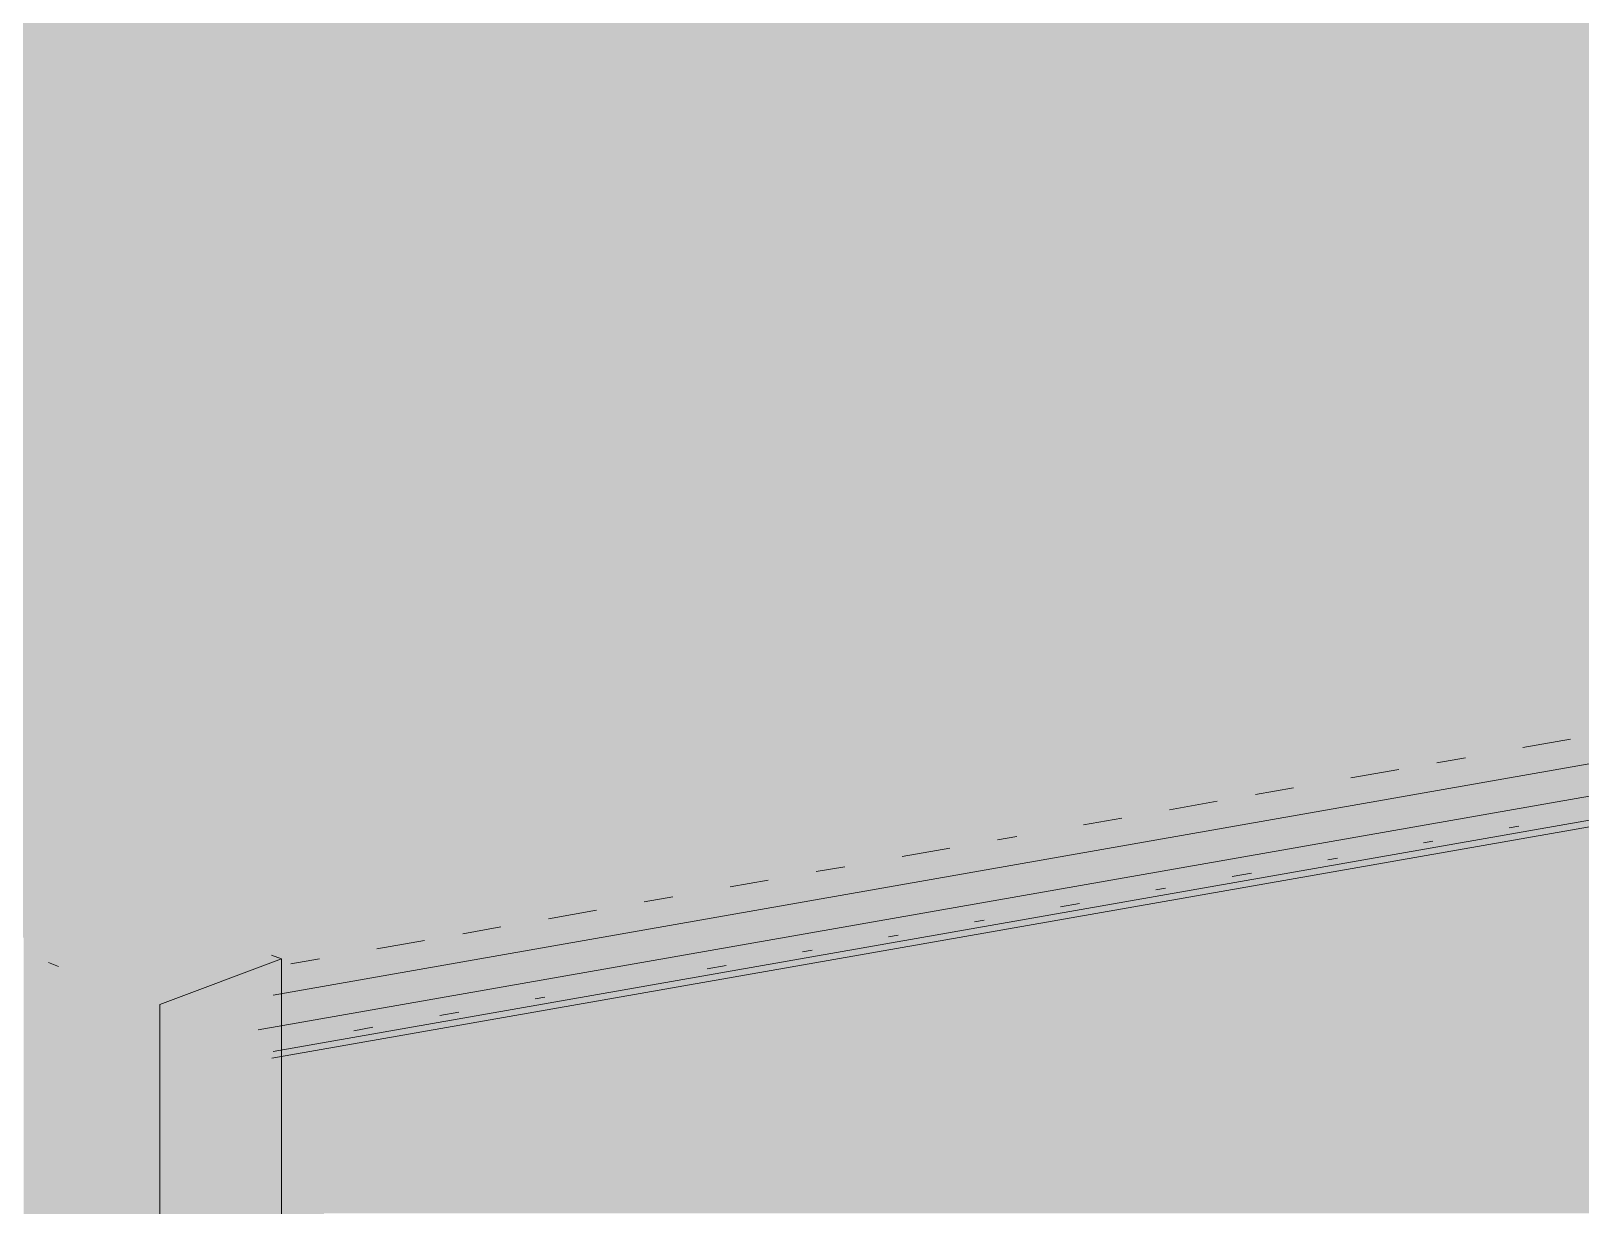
# Paper-space layout '03 3D Building and Roof' of a CAD drawing. Header units: millimetres. Extents: x 5 to 415, y 5 to 292.
# Drawn here: x 35.74 to 46.36, y 79.82 to 87.87 of the extents above; entities that cross this region are included whole.
import ezdxf

# ---------------------------------------------------------------- set-up
doc = ezdxf.new("R2010")
doc.units = ezdxf.units.MM
doc.layers.add('EXISTING', color=7, linetype='Continuous')
doc.layers.add('IMAGES', color=7, linetype='Continuous')

# ---------------------------------------------------------------- blocks, each defined once
blk = doc.blocks.new('SHEET_03')
at = {"layer": 'EXISTING', "color": 250, "lineweight": 9}
for p, q in [((37.399, 81.265), (70.311, 87.04)), ((69.162, 86.618), (37.296, 81.026)), ((37.399, 80.879), (68.282, 86.299)), ((37.389, 80.832), (68.011, 86.205)), ((45.961, 82.959), (46.288, 83.017)), ((45.372, 82.856), (45.568, 82.89)), ((44.783, 82.753), (45.11, 82.81)), ((44.128, 82.638), (44.39, 82.684)), ((43.54, 82.534), (43.867, 82.592)), ((42.951, 82.431), (43.212, 82.477)), ((45.868, 82.41), (45.933, 82.421)), ((42.362, 82.328), (42.493, 82.351)), ((45.279, 82.307), (45.344, 82.318)), ((41.707, 82.213), (42.035, 82.27)), ((44.625, 82.192), (44.69, 82.203)), ((41.119, 82.11), (41.315, 82.144)), ((43.97, 82.077), (44.101, 82.1)), ((40.53, 82.006), (40.791, 82.052)), ((43.447, 81.985), (43.512, 81.997)), ((39.941, 81.903), (40.137, 81.937)), ((42.793, 81.87), (42.923, 81.893)), ((39.286, 81.788), (39.614, 81.846)), ((42.204, 81.767), (42.269, 81.778)), ((38.698, 81.685), (38.959, 81.731)), ((41.615, 81.664), (41.68, 81.675)), ((38.109, 81.581), (38.436, 81.639)), ((41.026, 81.56), (41.091, 81.572)), ((35.859, 81.487), (35.929, 81.461)), ((36.623, 81.201), (37.456, 81.513)), ((37.456, 81.513), (37.387, 81.539)), ((37.456, 76.387), (37.456, 81.513)), ((37.52, 81.478), (37.716, 81.513)), ((40.372, 81.445), (40.502, 81.468)), ((39.194, 81.239), (39.259, 81.25)), ((36.623, 81.201), (36.623, 76.075)), ((38.54, 81.124), (38.67, 81.147)), ((37.951, 81.021), (38.081, 81.044))]:
    blk.add_line(p, q, dxfattribs=at)
at = {"layer": 'IMAGES', "color": 7}
for points in [[(33.976, 87.829), (62.422, 87.829), (33.976, 88), (62.422, 88)], [(33.462, 87.657), (62.422, 87.657), (33.462, 87.829), (62.422, 87.829)], [(32.776, 87.486), (62.422, 87.486), (32.776, 87.657), (62.422, 87.657)], [(32.433, 87.314), (62.422, 87.314), (32.433, 87.486), (62.422, 87.486)], [(31.919, 87.143), (62.422, 87.143), (31.919, 87.314), (62.422, 87.314)], [(31.405, 86.971), (62.422, 86.971), (31.405, 87.143), (62.422, 87.143)], [(31.234, 86.8), (62.422, 86.8), (31.234, 86.971), (62.422, 86.971)], [(30.548, 86.629), (62.422, 86.629), (30.548, 86.8), (62.422, 86.8)], [(30.206, 86.457), (61.908, 86.457), (30.206, 86.629), (61.908, 86.629)], [(29.692, 86.286), (61.565, 86.286), (29.692, 86.457), (61.565, 86.457)], [(29.178, 86.114), (61.051, 86.114), (29.178, 86.286), (61.051, 86.286)], [(28.835, 85.943), (60.708, 85.943), (28.835, 86.114), (60.708, 86.114)], [(28.321, 85.771), (60.366, 85.771), (28.321, 85.943), (60.366, 85.943)], [(27.807, 85.6), (59.166, 85.6), (27.807, 85.771), (59.166, 85.771)], [(27.464, 85.429), (58.823, 85.429), (27.464, 85.6), (58.823, 85.6)], [(26.95, 85.257), (57.452, 85.257), (26.95, 85.429), (57.452, 85.429)], [(26.607, 85.086), (56.424, 85.086), (26.607, 85.257), (56.424, 85.257)], [(26.607, 84.914), (55.567, 84.914), (26.607, 85.086), (55.567, 85.086)], [(26.607, 84.743), (54.539, 84.743), (26.607, 84.914), (54.539, 84.914)], [(26.607, 84.571), (53.682, 84.571), (26.607, 84.743), (53.682, 84.743)], [(26.607, 84.4), (52.654, 84.4), (26.607, 84.571), (52.654, 84.571)], [(26.607, 84.229), (51.283, 84.229), (26.607, 84.4), (51.283, 84.4)], [(26.607, 84.057), (49.056, 84.057), (26.607, 84.229), (49.056, 84.229)], [(26.607, 83.714), (48.542, 83.714), (26.607, 84.057), (48.542, 84.057)], [(26.607, 83.543), (47.685, 83.543), (26.607, 83.714), (47.685, 83.714)], [(26.607, 83.371), (46.657, 83.371), (26.607, 83.543), (46.657, 83.543)], [(26.607, 83.2), (45.971, 83.2), (26.607, 83.371), (45.971, 83.371)], [(45.971, 83.2), (46.657, 83.2), (45.971, 83.371), (46.657, 83.371)], [(26.607, 83.029), (44.943, 83.029), (26.607, 83.2), (44.943, 83.2)], [(44.943, 83.029), (45.286, 83.029), (44.943, 83.2), (45.286, 83.2)], [(45.286, 83.029), (45.457, 83.029), (45.286, 83.2), (45.457, 83.2)], [(45.457, 83.029), (45.628, 83.029), (45.457, 83.2), (45.628, 83.2)], [(45.628, 83.029), (45.8, 83.029), (45.628, 83.2), (45.8, 83.2)], [(45.8, 83.029), (45.971, 83.029), (45.8, 83.2), (45.971, 83.2)], [(45.971, 83.029), (46.314, 83.029), (45.971, 83.2), (46.314, 83.2)], [(46.314, 82.857), (46.485, 82.857), (46.314, 83.2), (46.485, 83.2)], [(26.607, 82.857), (43.572, 82.857), (26.607, 83.029), (43.572, 83.029)], [(43.572, 82.857), (43.915, 82.857), (43.572, 83.029), (43.915, 83.029)], [(43.915, 82.857), (44.086, 82.857), (43.915, 83.029), (44.086, 83.029)], [(44.086, 82.857), (44.257, 82.857), (44.086, 83.029), (44.257, 83.029)], [(44.257, 82.857), (44.772, 82.857), (44.257, 83.029), (44.772, 83.029)], [(44.772, 82.857), (44.943, 82.857), (44.772, 83.029), (44.943, 83.029)], [(44.943, 82.857), (45.286, 82.857), (44.943, 83.029), (45.286, 83.029)], [(45.286, 82.857), (45.457, 82.857), (45.286, 83.029), (45.457, 83.029)], [(45.457, 82.686), (45.628, 82.686), (45.457, 83.029), (45.628, 83.029)], [(45.628, 82.857), (45.8, 82.857), (45.628, 83.029), (45.8, 83.029)], [(45.8, 82.857), (45.971, 82.857), (45.8, 83.029), (45.971, 83.029)], [(45.971, 82.857), (46.142, 82.857), (45.971, 83.029), (46.142, 83.029)], [(46.142, 82.857), (46.314, 82.857), (46.142, 83.029), (46.314, 83.029)], [(26.607, 82.686), (43.058, 82.686), (26.607, 82.857), (43.058, 82.857)], [(43.058, 82.686), (43.229, 82.686), (43.058, 82.857), (43.229, 82.857)], [(43.229, 82.686), (43.572, 82.686), (43.229, 82.857), (43.572, 82.857)], [(43.572, 82.686), (43.915, 82.686), (43.572, 82.857), (43.915, 82.857)], [(43.915, 82.686), (44.086, 82.686), (43.915, 82.857), (44.086, 82.857)], [(44.086, 82.686), (44.257, 82.686), (44.086, 82.857), (44.257, 82.857)], [(44.257, 82.514), (44.429, 82.514), (44.257, 82.857), (44.429, 82.857)], [(44.429, 82.686), (44.772, 82.686), (44.429, 82.857), (44.772, 82.857)], [(44.772, 82.686), (44.943, 82.686), (44.772, 82.857), (44.943, 82.857)], [(44.943, 82.686), (45.286, 82.686), (44.943, 82.857), (45.286, 82.857)], [(45.286, 82.686), (45.457, 82.686), (45.286, 82.857), (45.457, 82.857)], [(45.628, 82.686), (45.8, 82.686), (45.628, 82.857), (45.8, 82.857)], [(45.8, 82.686), (46.999, 82.686), (45.8, 82.857), (46.999, 82.857)], [(26.607, 82.514), (41.858, 82.514), (26.607, 82.686), (41.858, 82.686)], [(41.858, 82.514), (42.03, 82.514), (41.858, 82.686), (42.03, 82.686)], [(42.03, 82.514), (42.373, 82.514), (42.03, 82.686), (42.373, 82.686)], [(42.373, 82.514), (42.544, 82.514), (42.373, 82.686), (42.544, 82.686)], [(42.544, 82.514), (42.887, 82.514), (42.544, 82.686), (42.887, 82.686)], [(42.887, 82.514), (43.058, 82.514), (42.887, 82.686), (43.058, 82.686)], [(43.058, 82.514), (43.229, 82.514), (43.058, 82.686), (43.229, 82.686)], [(43.229, 82.514), (43.915, 82.514), (43.229, 82.686), (43.915, 82.686)], [(43.915, 82.514), (44.086, 82.514), (43.915, 82.686), (44.086, 82.686)], [(44.086, 82.514), (44.257, 82.514), (44.086, 82.686), (44.257, 82.686)], [(44.429, 82.514), (44.6, 82.514), (44.429, 82.686), (44.6, 82.686)], [(44.6, 82.514), (44.772, 82.514), (44.6, 82.686), (44.772, 82.686)], [(44.772, 82.514), (45.8, 82.514), (44.772, 82.686), (45.8, 82.686)], [(45.8, 82.514), (45.971, 82.514), (45.8, 82.686), (45.971, 82.686)], [(45.971, 82.514), (46.657, 82.514), (45.971, 82.686), (46.657, 82.686)], [(26.607, 82.343), (40.83, 82.343), (26.607, 82.514), (40.83, 82.514)], [(40.83, 82.343), (41.002, 82.343), (40.83, 82.514), (41.002, 82.514)], [(41.002, 82.343), (41.173, 82.343), (41.002, 82.514), (41.173, 82.514)], [(41.173, 82.343), (41.344, 82.343), (41.173, 82.514), (41.344, 82.514)], [(41.344, 82.343), (41.687, 82.343), (41.344, 82.514), (41.687, 82.514)], [(41.687, 82.343), (41.858, 82.343), (41.687, 82.514), (41.858, 82.514)], [(41.858, 82.343), (42.544, 82.343), (41.858, 82.514), (42.544, 82.514)], [(42.544, 82.343), (42.887, 82.343), (42.544, 82.514), (42.887, 82.514)], [(42.887, 82.343), (43.229, 82.343), (42.887, 82.514), (43.229, 82.514)], [(43.229, 82.343), (43.401, 82.343), (43.229, 82.514), (43.401, 82.514)], [(43.401, 82.343), (43.572, 82.343), (43.401, 82.514), (43.572, 82.514)], [(43.572, 82.343), (43.915, 82.343), (43.572, 82.514), (43.915, 82.514)], [(43.915, 82.343), (44.086, 82.343), (43.915, 82.514), (44.086, 82.514)], [(44.086, 82.343), (44.6, 82.343), (44.086, 82.514), (44.6, 82.514)], [(44.6, 82.343), (44.772, 82.343), (44.6, 82.514), (44.772, 82.514)], [(44.772, 82.343), (45.286, 82.343), (44.772, 82.514), (45.286, 82.514)], [(45.286, 82.343), (45.8, 82.343), (45.286, 82.514), (45.8, 82.514)], [(45.8, 82.343), (45.971, 82.343), (45.8, 82.514), (45.971, 82.514)], [(45.971, 82.343), (46.142, 82.343), (45.971, 82.514), (46.142, 82.514)], [(46.142, 82.343), (46.314, 82.343), (46.142, 82.514), (46.314, 82.514)], [(46.314, 82.343), (46.485, 82.343), (46.314, 82.514), (46.485, 82.514)], [(26.607, 82.171), (39.973, 82.171), (26.607, 82.343), (39.973, 82.343)], [(39.973, 82.171), (40.145, 82.171), (39.973, 82.343), (40.145, 82.343)], [(40.145, 82.171), (40.488, 82.171), (40.145, 82.343), (40.488, 82.343)], [(40.488, 82.171), (40.659, 82.171), (40.488, 82.343), (40.659, 82.343)], [(40.659, 82.171), (41.002, 82.171), (40.659, 82.343), (41.002, 82.343)], [(41.002, 82.171), (41.173, 82.171), (41.002, 82.343), (41.173, 82.343)], [(41.173, 82.171), (41.344, 82.171), (41.173, 82.343), (41.344, 82.343)], [(41.344, 82.171), (41.516, 82.171), (41.344, 82.343), (41.516, 82.343)], [(41.516, 82.171), (41.687, 82.171), (41.516, 82.343), (41.687, 82.343)], [(41.687, 82.171), (41.858, 82.171), (41.687, 82.343), (41.858, 82.343)], [(41.858, 82.171), (42.201, 82.171), (41.858, 82.343), (42.201, 82.343)], [(42.201, 82.171), (42.373, 82.171), (42.201, 82.343), (42.373, 82.343)], [(42.373, 82.171), (42.544, 82.171), (42.373, 82.343), (42.544, 82.343)], [(42.544, 82.171), (42.715, 82.171), (42.544, 82.343), (42.715, 82.343)], [(42.715, 82.171), (44.429, 82.171), (42.715, 82.343), (44.429, 82.343)], [(44.429, 82.171), (44.772, 82.171), (44.429, 82.343), (44.772, 82.343)], [(44.772, 82.171), (44.943, 82.171), (44.772, 82.343), (44.943, 82.343)], [(44.943, 82.171), (45.114, 82.171), (44.943, 82.343), (45.114, 82.343)], [(45.114, 82.171), (45.286, 82.171), (45.114, 82.343), (45.286, 82.343)], [(45.286, 82.171), (45.628, 82.171), (45.286, 82.343), (45.628, 82.343)], [(45.628, 82.171), (45.8, 82.171), (45.628, 82.343), (45.8, 82.343)], [(45.8, 82.171), (46.485, 82.171), (45.8, 82.343), (46.485, 82.343)], [(26.607, 82), (36.546, 82), (26.607, 82.171), (36.546, 82.171)], [(36.546, 82), (36.718, 82), (36.546, 82.171), (36.718, 82.171)], [(36.718, 82), (38.774, 82), (36.718, 82.171), (38.774, 82.171)], [(38.774, 82), (38.945, 82), (38.774, 82.171), (38.945, 82.171)], [(38.945, 82), (39.288, 82), (38.945, 82.171), (39.288, 82.171)], [(39.288, 82), (39.459, 82), (39.288, 82.171), (39.459, 82.171)], [(39.459, 82), (39.631, 82), (39.459, 82.171), (39.631, 82.171)], [(39.631, 82), (39.973, 82), (39.631, 82.171), (39.973, 82.171)], [(39.973, 82), (40.145, 82), (39.973, 82.171), (40.145, 82.171)], [(40.145, 82), (40.488, 82), (40.145, 82.171), (40.488, 82.171)], [(40.488, 82), (40.659, 82), (40.488, 82.171), (40.659, 82.171)], [(40.659, 82), (40.83, 82), (40.659, 82.171), (40.83, 82.171)], [(40.83, 82), (41.002, 82), (40.83, 82.171), (41.002, 82.171)], [(41.002, 82), (41.173, 82), (41.002, 82.171), (41.173, 82.171)], [(41.173, 82), (41.344, 82), (41.173, 82.171), (41.344, 82.171)], [(41.344, 82), (41.687, 82), (41.344, 82.171), (41.687, 82.171)], [(41.687, 82), (42.201, 82), (41.687, 82.171), (42.201, 82.171)], [(42.201, 82), (42.373, 82), (42.201, 82.171), (42.373, 82.171)], [(42.373, 82), (43.401, 82), (42.373, 82.171), (43.401, 82.171)], [(43.401, 82), (43.743, 82), (43.401, 82.171), (43.743, 82.171)], [(43.743, 82), (44.086, 82), (43.743, 82.171), (44.086, 82.171)], [(44.086, 82), (44.429, 82), (44.086, 82.171), (44.429, 82.171)], [(44.429, 81.829), (44.772, 81.829), (44.429, 82.171), (44.772, 82.171)], [(44.772, 82), (45.114, 82), (44.772, 82.171), (45.114, 82.171)], [(45.114, 82), (45.286, 82), (45.114, 82.171), (45.286, 82.171)], [(45.286, 82), (45.457, 82), (45.286, 82.171), (45.457, 82.171)], [(45.457, 82), (45.628, 82), (45.457, 82.171), (45.628, 82.171)], [(45.628, 82), (45.8, 82), (45.628, 82.171), (45.8, 82.171)], [(45.8, 82), (45.971, 82), (45.8, 82.171), (45.971, 82.171)], [(45.971, 82), (46.485, 82), (45.971, 82.171), (46.485, 82.171)], [(26.607, 81.829), (36.203, 81.829), (26.607, 82), (36.203, 82)], [(36.203, 81.829), (36.546, 81.829), (36.203, 82), (36.546, 82)], [(36.546, 81.829), (36.718, 81.829), (36.546, 82), (36.718, 82)], [(36.718, 81.829), (37.06, 81.829), (36.718, 82), (37.06, 82)], [(37.06, 81.829), (38.088, 81.829), (37.06, 82), (38.088, 82)], [(38.088, 81.829), (38.26, 81.829), (38.088, 82), (38.26, 82)], [(38.26, 81.829), (38.774, 81.829), (38.26, 82), (38.774, 82)], [(38.774, 81.829), (38.945, 81.829), (38.774, 82), (38.945, 82)], [(38.945, 81.829), (39.288, 81.829), (38.945, 82), (39.288, 82)], [(39.288, 81.829), (39.631, 81.829), (39.288, 82), (39.631, 82)], [(39.631, 81.829), (39.802, 81.829), (39.631, 82), (39.802, 82)], [(39.802, 81.829), (39.973, 81.829), (39.802, 82), (39.973, 82)], [(39.973, 81.829), (40.145, 81.829), (39.973, 82), (40.145, 82)], [(40.145, 81.829), (40.316, 81.829), (40.145, 82), (40.316, 82)], [(40.316, 81.829), (40.488, 81.829), (40.316, 82), (40.488, 82)], [(40.488, 81.829), (40.83, 81.829), (40.488, 82), (40.83, 82)], [(40.83, 81.829), (41.002, 81.829), (40.83, 82), (41.002, 82)], [(41.002, 81.829), (42.373, 81.829), (41.002, 82), (42.373, 82)], [(42.373, 81.829), (42.715, 81.829), (42.373, 82), (42.715, 82)], [(42.715, 81.829), (42.887, 81.829), (42.715, 82), (42.887, 82)], [(42.887, 81.829), (43.058, 81.829), (42.887, 82), (43.058, 82)], [(43.058, 81.829), (43.229, 81.829), (43.058, 82), (43.229, 82)], [(43.229, 81.829), (43.401, 81.829), (43.229, 82), (43.401, 82)], [(43.401, 81.829), (43.572, 81.829), (43.401, 82), (43.572, 82)], [(43.572, 81.829), (43.743, 81.829), (43.572, 82), (43.743, 82)], [(43.743, 81.829), (43.915, 81.829), (43.743, 82), (43.915, 82)], [(43.915, 81.829), (44.086, 81.829), (43.915, 82), (44.086, 82)], [(44.086, 81.829), (44.429, 81.829), (44.086, 82), (44.429, 82)], [(44.772, 81.829), (45.114, 81.829), (44.772, 82), (45.114, 82)], [(45.114, 81.829), (45.286, 81.829), (45.114, 82), (45.286, 82)], [(45.286, 81.829), (48.37, 81.829), (45.286, 82), (48.37, 82)], [(26.607, 81.657), (35.861, 81.657), (26.607, 81.829), (35.861, 81.829)], [(35.861, 81.657), (36.032, 81.657), (35.861, 81.829), (36.032, 81.829)], [(36.032, 81.657), (36.203, 81.657), (36.032, 81.829), (36.203, 81.829)], [(36.203, 81.657), (36.546, 81.657), (36.203, 81.829), (36.546, 81.829)], [(36.546, 81.657), (36.718, 81.657), (36.546, 81.829), (36.718, 81.829)], [(36.718, 81.657), (36.889, 81.657), (36.718, 81.829), (36.889, 81.829)], [(36.889, 81.657), (37.06, 81.657), (36.889, 81.829), (37.06, 81.829)], [(37.06, 81.657), (37.403, 81.657), (37.06, 81.829), (37.403, 81.829)], [(37.403, 81.657), (37.574, 81.657), (37.403, 81.829), (37.574, 81.829)], [(37.574, 81.657), (37.746, 81.657), (37.574, 81.829), (37.746, 81.829)], [(37.746, 81.657), (37.917, 81.657), (37.746, 81.829), (37.917, 81.829)], [(37.917, 81.657), (38.088, 81.657), (37.917, 81.829), (38.088, 81.829)], [(38.088, 81.657), (38.26, 81.657), (38.088, 81.829), (38.26, 81.829)], [(38.26, 81.657), (38.603, 81.657), (38.26, 81.829), (38.603, 81.829)], [(38.603, 81.657), (38.945, 81.657), (38.603, 81.829), (38.945, 81.829)], [(38.945, 81.657), (39.117, 81.657), (38.945, 81.829), (39.117, 81.829)], [(39.117, 81.657), (39.288, 81.657), (39.117, 81.829), (39.288, 81.829)], [(39.288, 81.657), (39.631, 81.657), (39.288, 81.829), (39.631, 81.829)], [(39.631, 81.657), (39.802, 81.657), (39.631, 81.829), (39.802, 81.829)], [(39.802, 81.657), (39.973, 81.657), (39.802, 81.829), (39.973, 81.829)], [(39.973, 81.657), (40.316, 81.657), (39.973, 81.829), (40.316, 81.829)], [(40.316, 81.657), (40.659, 81.657), (40.316, 81.829), (40.659, 81.829)], [(40.659, 81.657), (41.002, 81.657), (40.659, 81.829), (41.002, 81.829)], [(41.002, 81.657), (41.173, 81.657), (41.002, 81.829), (41.173, 81.829)], [(41.173, 81.657), (41.516, 81.657), (41.173, 81.829), (41.516, 81.829)], [(41.516, 81.657), (42.03, 81.657), (41.516, 81.829), (42.03, 81.829)], [(42.03, 81.657), (42.373, 81.657), (42.03, 81.829), (42.373, 81.829)], [(42.373, 81.657), (42.544, 81.657), (42.373, 81.829), (42.544, 81.829)], [(42.544, 81.657), (42.715, 81.657), (42.544, 81.829), (42.715, 81.829)], [(42.715, 81.486), (42.887, 81.486), (42.715, 81.829), (42.887, 81.829)], [(42.887, 81.657), (43.229, 81.657), (42.887, 81.829), (43.229, 81.829)], [(43.229, 81.657), (43.572, 81.657), (43.229, 81.829), (43.572, 81.829)], [(43.572, 81.657), (43.743, 81.657), (43.572, 81.829), (43.743, 81.829)], [(43.743, 81.657), (43.915, 81.657), (43.743, 81.829), (43.915, 81.829)], [(43.915, 81.657), (44.257, 81.657), (43.915, 81.829), (44.257, 81.829)], [(44.257, 81.657), (44.6, 81.657), (44.257, 81.829), (44.6, 81.829)], [(44.6, 81.657), (48.884, 81.657), (44.6, 81.829), (48.884, 81.829)], [(35.689, 81.486), (35.861, 81.486), (35.689, 81.657), (35.861, 81.657)], [(35.861, 81.486), (36.032, 81.486), (35.861, 81.657), (36.032, 81.657)], [(36.032, 81.486), (36.203, 81.486), (36.032, 81.657), (36.203, 81.657)], [(36.203, 81.314), (36.375, 81.314), (36.203, 81.657), (36.375, 81.657)], [(36.375, 81.486), (36.546, 81.486), (36.375, 81.657), (36.546, 81.657)], [(36.546, 81.486), (36.718, 81.486), (36.546, 81.657), (36.718, 81.657)], [(36.718, 81.486), (36.889, 81.486), (36.718, 81.657), (36.889, 81.657)], [(36.889, 81.486), (37.06, 81.486), (36.889, 81.657), (37.06, 81.657)], [(37.06, 81.486), (37.232, 81.486), (37.06, 81.657), (37.232, 81.657)], [(37.232, 81.314), (37.403, 81.314), (37.232, 81.657), (37.403, 81.657)], [(37.403, 77.2), (37.574, 77.2), (37.403, 81.657), (37.574, 81.657)], [(37.574, 81.314), (37.746, 81.314), (37.574, 81.657), (37.746, 81.657)], [(37.746, 81.314), (37.917, 81.314), (37.746, 81.657), (37.917, 81.657)], [(37.917, 81.486), (38.088, 81.486), (37.917, 81.657), (38.088, 81.657)], [(38.088, 81.486), (38.26, 81.486), (38.088, 81.657), (38.26, 81.657)], [(38.26, 81.486), (38.431, 81.486), (38.26, 81.657), (38.431, 81.657)], [(38.431, 81.486), (38.603, 81.486), (38.431, 81.657), (38.603, 81.657)], [(38.603, 81.486), (38.774, 81.486), (38.603, 81.657), (38.774, 81.657)], [(38.774, 81.486), (39.117, 81.486), (38.774, 81.657), (39.117, 81.657)], [(39.117, 81.486), (39.288, 81.486), (39.117, 81.657), (39.288, 81.657)], [(39.288, 81.486), (40.316, 81.486), (39.288, 81.657), (40.316, 81.657)], [(40.316, 81.486), (40.83, 81.486), (40.316, 81.657), (40.83, 81.657)], [(40.83, 81.486), (41.002, 81.486), (40.83, 81.657), (41.002, 81.657)], [(41.002, 81.486), (41.344, 81.486), (41.002, 81.657), (41.344, 81.657)], [(41.344, 81.486), (41.516, 81.486), (41.344, 81.657), (41.516, 81.657)], [(41.516, 81.486), (41.687, 81.486), (41.516, 81.657), (41.687, 81.657)], [(41.687, 81.486), (42.03, 81.486), (41.687, 81.657), (42.03, 81.657)], [(42.03, 81.486), (42.373, 81.486), (42.03, 81.657), (42.373, 81.657)], [(42.373, 81.486), (42.544, 81.486), (42.373, 81.657), (42.544, 81.657)], [(42.544, 81.486), (42.715, 81.486), (42.544, 81.657), (42.715, 81.657)], [(42.887, 81.486), (43.058, 81.486), (42.887, 81.657), (43.058, 81.657)], [(43.058, 81.486), (43.401, 81.486), (43.058, 81.657), (43.401, 81.657)], [(43.401, 81.486), (48.884, 81.486), (43.401, 81.657), (48.884, 81.657)], [(35.689, 64.343), (35.861, 64.343), (35.689, 81.486), (35.861, 81.486)], [(35.861, 81.314), (36.032, 81.314), (35.861, 81.486), (36.032, 81.486)], [(36.032, 81.314), (36.203, 81.314), (36.032, 81.486), (36.203, 81.486)], [(36.375, 81.314), (36.546, 81.314), (36.375, 81.486), (36.546, 81.486)], [(36.546, 81.314), (36.718, 81.314), (36.546, 81.486), (36.718, 81.486)], [(36.718, 81.314), (36.889, 81.314), (36.718, 81.486), (36.889, 81.486)], [(36.889, 81.314), (37.06, 81.314), (36.889, 81.486), (37.06, 81.486)], [(37.06, 81.143), (37.232, 81.143), (37.06, 81.486), (37.232, 81.486)], [(37.917, 81.314), (39.288, 81.314), (37.917, 81.486), (39.288, 81.486)], [(39.288, 81.314), (39.973, 81.314), (39.288, 81.486), (39.973, 81.486)], [(39.973, 81.314), (40.145, 81.314), (39.973, 81.486), (40.145, 81.486)], [(40.145, 81.314), (40.488, 81.314), (40.145, 81.486), (40.488, 81.486)], [(40.488, 81.314), (40.83, 81.314), (40.488, 81.486), (40.83, 81.486)], [(40.83, 81.314), (41.687, 81.314), (40.83, 81.486), (41.687, 81.486)], [(41.687, 81.314), (41.858, 81.314), (41.687, 81.486), (41.858, 81.486)], [(41.858, 81.314), (42.03, 81.314), (41.858, 81.486), (42.03, 81.486)], [(42.03, 81.314), (48.37, 81.314), (42.03, 81.486), (48.37, 81.486)], [(35.861, 81.143), (36.032, 81.143), (35.861, 81.314), (36.032, 81.314)], [(36.032, 81.143), (36.203, 81.143), (36.032, 81.314), (36.203, 81.314)], [(36.203, 81.143), (36.375, 81.143), (36.203, 81.314), (36.375, 81.314)], [(36.375, 81.143), (36.546, 81.143), (36.375, 81.314), (36.546, 81.314)], [(36.546, 81.143), (36.718, 81.143), (36.546, 81.314), (36.718, 81.314)], [(36.718, 81.143), (37.06, 81.143), (36.718, 81.314), (37.06, 81.314)], [(37.232, 80.971), (37.403, 80.971), (37.232, 81.314), (37.403, 81.314)], [(37.574, 81.143), (37.917, 81.143), (37.574, 81.314), (37.917, 81.314)], [(37.917, 81.143), (38.088, 81.143), (37.917, 81.314), (38.088, 81.314)], [(38.088, 81.143), (38.774, 81.143), (38.088, 81.314), (38.774, 81.314)], [(38.774, 80.971), (38.945, 80.971), (38.774, 81.314), (38.945, 81.314)], [(38.945, 81.143), (39.288, 81.143), (38.945, 81.314), (39.288, 81.314)], [(39.288, 81.143), (39.459, 81.143), (39.288, 81.314), (39.459, 81.314)], [(39.459, 81.143), (39.631, 81.143), (39.459, 81.314), (39.631, 81.314)], [(39.631, 81.143), (39.802, 81.143), (39.631, 81.314), (39.802, 81.314)], [(39.802, 81.143), (40.145, 81.143), (39.802, 81.314), (40.145, 81.314)], [(40.145, 81.143), (40.488, 81.143), (40.145, 81.314), (40.488, 81.314)], [(40.488, 81.143), (40.83, 81.143), (40.488, 81.314), (40.83, 81.314)], [(40.83, 81.143), (41.002, 81.143), (40.83, 81.314), (41.002, 81.314)], [(41.002, 81.143), (41.173, 81.143), (41.002, 81.314), (41.173, 81.314)], [(41.173, 81.143), (41.687, 81.143), (41.173, 81.314), (41.687, 81.314)], [(41.687, 81.143), (47.856, 81.143), (41.687, 81.314), (47.856, 81.314)], [(35.861, 76.343), (36.032, 76.343), (35.861, 81.143), (36.032, 81.143)], [(36.032, 80.971), (36.203, 80.971), (36.032, 81.143), (36.203, 81.143)], [(36.203, 80.971), (36.375, 80.971), (36.203, 81.143), (36.375, 81.143)], [(36.375, 80.971), (36.546, 80.971), (36.375, 81.143), (36.546, 81.143)], [(36.546, 80.971), (36.718, 80.971), (36.546, 81.143), (36.718, 81.143)], [(36.718, 80.971), (36.889, 80.971), (36.718, 81.143), (36.889, 81.143)], [(36.889, 80.971), (37.232, 80.971), (36.889, 81.143), (37.232, 81.143)], [(37.574, 80.971), (38.088, 80.971), (37.574, 81.143), (38.088, 81.143)], [(38.088, 80.971), (38.26, 80.971), (38.088, 81.143), (38.26, 81.143)], [(38.26, 80.971), (38.431, 80.971), (38.26, 81.143), (38.431, 81.143)], [(38.431, 80.971), (38.603, 80.971), (38.431, 81.143), (38.603, 81.143)], [(38.603, 80.971), (38.774, 80.971), (38.603, 81.143), (38.774, 81.143)], [(38.945, 80.971), (39.117, 80.971), (38.945, 81.143), (39.117, 81.143)], [(39.117, 80.971), (39.288, 80.971), (39.117, 81.143), (39.288, 81.143)], [(39.288, 80.971), (39.459, 80.971), (39.288, 81.143), (39.459, 81.143)], [(39.459, 80.971), (39.973, 80.971), (39.459, 81.143), (39.973, 81.143)], [(39.973, 80.971), (40.145, 80.971), (39.973, 81.143), (40.145, 81.143)], [(40.145, 80.971), (40.488, 80.971), (40.145, 81.143), (40.488, 81.143)], [(40.488, 80.971), (47.685, 80.971), (40.488, 81.143), (47.685, 81.143)], [(36.032, 80.8), (36.546, 80.8), (36.032, 80.971), (36.546, 80.971)], [(36.546, 76), (36.718, 76), (36.546, 80.971), (36.718, 80.971)], [(36.718, 80.8), (36.889, 80.8), (36.718, 80.971), (36.889, 80.971)], [(36.889, 80.8), (37.06, 80.8), (36.889, 80.971), (37.06, 80.971)], [(37.06, 80.8), (37.232, 80.8), (37.06, 80.971), (37.232, 80.971)], [(37.232, 80.8), (37.403, 80.8), (37.232, 80.971), (37.403, 80.971)], [(37.574, 80.8), (37.746, 80.8), (37.574, 80.971), (37.746, 80.971)], [(37.746, 80.8), (37.917, 80.8), (37.746, 80.971), (37.917, 80.971)], [(37.917, 80.8), (38.088, 80.8), (37.917, 80.971), (38.088, 80.971)], [(38.088, 80.8), (38.774, 80.8), (38.088, 80.971), (38.774, 80.971)], [(38.774, 80.8), (38.945, 80.8), (38.774, 80.971), (38.945, 80.971)], [(38.945, 80.8), (39.117, 80.8), (38.945, 80.971), (39.117, 80.971)], [(39.117, 80.8), (39.288, 80.8), (39.117, 80.971), (39.288, 80.971)], [(39.288, 80.8), (39.459, 80.8), (39.288, 80.971), (39.459, 80.971)], [(39.459, 80.8), (39.802, 80.8), (39.459, 80.971), (39.802, 80.971)], [(39.802, 80.8), (46.999, 80.8), (39.802, 80.971), (46.999, 80.971)], [(36.032, 76.343), (36.375, 76.343), (36.032, 80.8), (36.375, 80.8)], [(36.375, 76.343), (36.546, 76.343), (36.375, 80.8), (36.546, 80.8)], [(36.718, 80.629), (37.232, 80.629), (36.718, 80.8), (37.232, 80.8)], [(37.232, 80.629), (37.403, 80.629), (37.232, 80.8), (37.403, 80.8)], [(37.574, 80.629), (37.746, 80.629), (37.574, 80.8), (37.746, 80.8)], [(37.746, 80.629), (37.917, 80.629), (37.746, 80.8), (37.917, 80.8)], [(37.917, 80.629), (38.088, 80.629), (37.917, 80.8), (38.088, 80.8)], [(38.088, 80.629), (38.603, 80.629), (38.088, 80.8), (38.603, 80.8)], [(38.603, 80.629), (46.485, 80.629), (38.603, 80.8), (46.485, 80.8)], [(36.718, 77.2), (37.403, 77.2), (36.718, 80.629), (37.403, 80.629)], [(37.574, 77.371), (37.746, 77.371), (37.574, 80.629), (37.746, 80.629)], [(37.746, 80.457), (46.142, 80.457), (37.746, 80.629), (46.142, 80.629)], [(46.142, 80.457), (46.485, 80.457), (46.142, 80.629), (46.485, 80.629)], [(37.746, 80.286), (45.628, 80.286), (37.746, 80.457), (45.628, 80.457)], [(45.628, 80.286), (45.8, 80.286), (45.628, 80.457), (45.8, 80.457)], [(45.8, 80.286), (46.314, 80.286), (45.8, 80.457), (46.314, 80.457)], [(46.314, 80.286), (46.485, 80.286), (46.314, 80.457), (46.485, 80.457)], [(37.746, 80.114), (45.286, 80.114), (37.746, 80.286), (45.286, 80.286)], [(45.286, 80.114), (45.628, 80.114), (45.286, 80.286), (45.628, 80.286)], [(45.628, 80.114), (45.8, 80.114), (45.628, 80.286), (45.8, 80.286)], [(45.8, 80.114), (45.971, 80.114), (45.8, 80.286), (45.971, 80.286)], [(45.971, 80.114), (46.142, 80.114), (45.971, 80.286), (46.142, 80.286)], [(46.142, 80.114), (46.314, 80.114), (46.142, 80.286), (46.314, 80.286)], [(46.314, 80.114), (47.513, 80.114), (46.314, 80.286), (47.513, 80.286)], [(37.746, 79.943), (44.6, 79.943), (37.746, 80.114), (44.6, 80.114)], [(44.6, 79.943), (44.772, 79.943), (44.6, 80.114), (44.772, 80.114)], [(44.772, 79.943), (45.114, 79.943), (44.772, 80.114), (45.114, 80.114)], [(45.114, 79.943), (45.286, 79.943), (45.114, 80.114), (45.286, 80.114)], [(45.286, 79.943), (45.457, 79.943), (45.286, 80.114), (45.457, 80.114)], [(45.457, 79.943), (45.628, 79.943), (45.457, 80.114), (45.628, 80.114)], [(45.628, 79.943), (45.8, 79.943), (45.628, 80.114), (45.8, 80.114)], [(45.8, 79.943), (45.971, 79.943), (45.8, 80.114), (45.971, 80.114)], [(45.971, 79.943), (46.142, 79.943), (45.971, 80.114), (46.142, 80.114)], [(46.142, 79.943), (46.314, 79.943), (46.142, 80.114), (46.314, 80.114)], [(46.314, 79.943), (46.999, 79.943), (46.314, 80.114), (46.999, 80.114)], [(37.746, 79.771), (44.257, 79.771), (37.746, 79.943), (44.257, 79.943)], [(44.257, 79.771), (44.429, 79.771), (44.257, 79.943), (44.429, 79.943)], [(44.429, 79.771), (44.6, 79.771), (44.429, 79.943), (44.6, 79.943)], [(44.6, 79.771), (44.772, 79.771), (44.6, 79.943), (44.772, 79.943)], [(44.772, 79.771), (45.114, 79.771), (44.772, 79.943), (45.114, 79.943)], [(45.114, 79.771), (45.286, 79.771), (45.114, 79.943), (45.286, 79.943)], [(45.286, 79.771), (45.457, 79.771), (45.286, 79.943), (45.457, 79.943)], [(45.457, 79.771), (45.628, 79.771), (45.457, 79.943), (45.628, 79.943)], [(45.628, 79.771), (45.8, 79.771), (45.628, 79.943), (45.8, 79.943)], [(45.8, 79.771), (46.485, 79.771), (45.8, 79.943), (46.485, 79.943)]]:
    blk.add_solid(points, dxfattribs=at)

psp = doc.layouts.new('03 3D Building and Roof')

# ---------------------------------------------------------------- block references
psp.add_blockref('SHEET_03', (0, 0))

doc.saveas('drawing.dxf')
